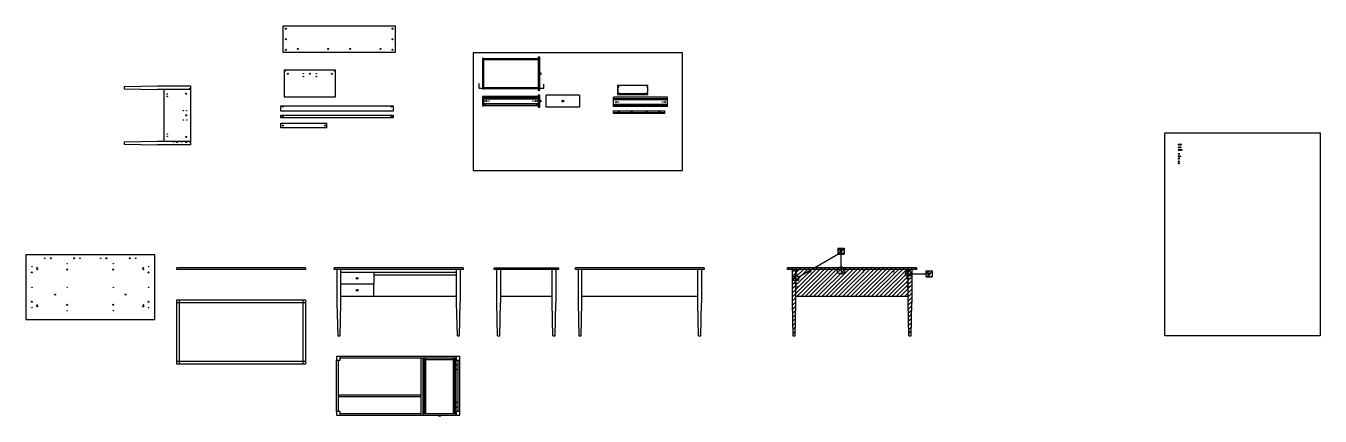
# Model space of a CAD drawing. Header units: millimetres. Extents: x 233 to 6102, y 2 to 2508.
# Drawn here: x 233 to 1639, y 2 to 426 of the extents above; entities that cross this region are included whole.
import ezdxf

# ---------------------------------------------------------------- set-up
doc = ezdxf.new("R2010")
doc.units = ezdxf.units.MM
doc.layers.add('lc', color=1, linetype='Continuous')
doc.layers.add('Viti', color=3, linetype='Continuous')

# ---------------------------------------------------------------- blocks, each defined once
blk = doc.blocks.new('*U4')
blk.add_lwpolyline([(0, 0), (0, 0.1), (0.1, 0), (0.1, -0.4), (0.1, -0.5), (0.1, -0.4), (0, 0)])
blk = doc.blocks.new('*U5')
at = {"color": 0, "linetype": 'ByBlock', "lineweight": -2, "transparency": 16777216}
for p in [(42.4, 270.7), (42.6, 270.7), (42.8, 270.7), (43, 270.7), (43.2, 270.7)]:
    blk.add_blockref('*U4', p, dxfattribs=at)
blk = doc.blocks.new('118331')
for p, q in [((40.1, 264.9), (40.1, 264.3)), ((40.1, 264.9), (40.3, 264.9)), ((40.1, 264.3), (40.3, 264.3)), ((40.3, 264.9), (40.3, 264.3)), ((40.7, 264.8), (40.3, 264.8)), ((40.7, 264.4), (40.3, 264.4)), ((40.7, 265), (40.7, 264.3)), ((40.7, 265), (43, 265)), ((40.7, 264.8), (40.7, 264.5)), ((43, 264.3), (40.7, 264.3)), ((40.8, 265), (40.8, 264.7)), ((40.8, 264.9), (42.9, 264.9)), ((40.8, 264.7), (42.9, 264.7)), ((40.8, 264.6), (40.8, 264.3)), ((40.8, 264.6), (42.9, 264.6)), ((40.8, 264.3), (42.9, 264.3)), ((42.9, 265), (42.9, 264.7)), ((42.9, 264.6), (42.9, 264.3)), ((43, 265), (43, 264.3)), ((43, 264.8), (43.1, 264.8)), ((43.1, 264.4), (43, 264.4)), ((43.1, 264.8), (43.3, 264.8)), ((43.4, 264.4), (43.2, 264.4)), ((43.3, 264.8), (43.5, 264.8)), ((43.6, 264.4), (43.4, 264.4)), ((43.5, 264.8), (43.7, 264.8)), ((43.8, 264.4), (43.6, 264.4)), ((43.8, 264.8), (43.9, 264.8)), ((44, 264.4), (43.8, 264.4)), ((44, 264.8), (44.1, 264.8)), ((44.1, 264.8), (44.1, 264.5)), ((44.1, 264.4), (44.1, 264.4))]:
    blk.add_line(p, q)
for centre, start, end in [((44.1, 264.8), 360, 90), ((44.1, 264.5), 270, 0)]:
    blk.add_arc(centre, 0.05, start, end)
blk.add_blockref('*U5', (0.7, -5.8))
blk = doc.blocks.new('101350')
for p, q in [((40.1, 267.9), (40.1, 267.3)), ((40.2, 267.9), (40.3, 268)), ((40.2, 267.3), (40.3, 267.2)), ((40.3, 268), (43, 268)), ((40.3, 267.2), (40.3, 268)), ((40.4, 267.9), (42.9, 267.9)), ((40.4, 267.7), (42.9, 267.7)), ((40.4, 267.6), (42.9, 267.6)), ((40.4, 267.4), (42.9, 267.4)), ((40.4, 267.3), (42.9, 267.3)), ((43, 268), (43, 267.2)), ((43.1, 267.9), (43, 268)), ((43.1, 267.3), (43, 267.2)), ((43.1, 267.9), (43.1, 267.3)), ((40.3, 267.2), (43, 267.2))]:
    blk.add_line(p, q)
for centre, start, end in [((40.2, 267.9), 123.6901, 180), ((40.2, 267.3), 180, 236.3099), ((40.3, 267.9), 90, 123.6901), ((40.3, 267.2), 236.3099, 270), ((43, 267.9), 56.3099, 90), ((43, 267.2), 270, 303.6901), ((43.1, 267.9), 0, 56.3099), ((43.1, 267.3), 303.6901, 0)]:
    blk.add_arc(centre, 0.05, start, end)
blk = doc.blocks.new('*U6')
blk.add_lwpolyline([(0, 0), (0, 0.1), (0.1, 0), (0.1, -0.4), (0.1, -0.5), (0.1, -0.4), (0, 0)])
blk = doc.blocks.new('*U7')
at = {"color": 0, "linetype": 'ByBlock', "lineweight": -2, "transparency": 16777216}
for p in [(42.4, 270.7), (42.6, 270.7), (42.8, 270.7), (43.1, 270.7)]:
    blk.add_blockref('*U6', p, dxfattribs=at)
blk = doc.blocks.new('110853')
for p, q in [((40.1, 252), (40.1, 251.3)), ((40.1, 252), (40.3, 251.9)), ((40.3, 251.4), (40.1, 251.3)), ((40.6, 251.9), (40.4, 251.9)), ((40.4, 251.5), (40.4, 251.5)), ((40.6, 251.5), (40.5, 251.5)), ((40.8, 251.9), (40.6, 251.9)), ((40.9, 251.5), (40.7, 251.5)), ((41, 251.9), (40.8, 251.9)), ((41.1, 251.5), (40.9, 251.5)), ((41.2, 251.9), (41.1, 251.9)), ((41.2, 251.5), (41.1, 251.5)), ((41.2, 251.8), (41.2, 251.5))]:
    blk.add_line(p, q)
for centre, radius, start, end in [((40.4, 252.1), 0.2, 230.2432, 257.6604), ((40.4, 251.3), 0.2, 90, 129.7568), ((41.2, 251.8), 0.05, 360, 90), ((41.2, 251.5), 0.05, 270, 0)]:
    blk.add_arc(centre, radius, start, end)
blk.add_blockref('*U7', (-2, -18.8))
blk = doc.blocks.new('100412')
for p, q in [((40.5, 243.5), (40.4, 243.5)), ((40.4, 243.2), (40.5, 243.1)), ((40.5, 243.2), (40.5, 243.5)), ((40.6, 243.2), (40.5, 243.5)), ((40.5, 243.5), (40.5, 243.5)), ((40.5, 243.5), (40.5, 243.5)), ((40.6, 243.5), (40.5, 243.5)), ((40.5, 243.1), (40.5, 243.2)), ((40.5, 243.2), (40.5, 243.1)), ((40.5, 243.1), (40.6, 243.2)), ((40.6, 243.2), (40.6, 243.5)), ((40.6, 243.5), (40.6, 243.5)), ((40.7, 243.5), (40.6, 243.5)), ((40.6, 243.5), (40.6, 243.5)), ((40.6, 243.2), (40.6, 243.1)), ((40.6, 243.1), (40.6, 243.2)), ((40.6, 243.2), (40.7, 243.1)), ((40.7, 243.2), (40.7, 243.5)), ((40.8, 243.2), (40.7, 243.5)), ((40.7, 243.5), (40.7, 243.5)), ((40.7, 243.5), (40.7, 243.5)), ((40.8, 243.5), (40.7, 243.5)), ((40.7, 243.1), (40.7, 243.2)), ((40.7, 243.2), (40.7, 243.1)), ((40.7, 243.1), (40.8, 243.2)), ((40.8, 243.2), (40.8, 243.5)), ((40.8, 243.5), (40.8, 243.5)), ((40.9, 243.5), (40.8, 243.5)), ((40.8, 243.5), (40.8, 243.5)), ((40.8, 243.2), (40.8, 243.1)), ((40.8, 243.1), (40.8, 243.2)), ((40.8, 243.2), (40.9, 243.1)), ((40.9, 243.2), (40.9, 243.5)), ((41, 243.5), (40.9, 243.5)), ((40.9, 243.5), (40.9, 243.5)), ((40.9, 243.1), (40.9, 243.2)), ((40.9, 243.2), (41, 243.1)), ((41, 243.2), (41, 243.5)), ((41, 243.2), (41, 243.5)), ((41, 243.5), (41, 243.5)), ((41, 243.5), (41, 243.5)), ((41.1, 243.5), (41, 243.5)), ((41, 243.5), (41, 243.5)), ((41, 243.1), (41, 243.2)), ((41, 243.2), (41, 243.1)), ((41, 243.1), (41, 243.2)), ((41, 243.2), (41.1, 243.1)), ((41.1, 243.2), (41.1, 243.5)), ((41.2, 243.5), (41.1, 243.5)), ((41.1, 243.5), (41.1, 243.5)), ((41.1, 243.1), (41.1, 243.2)), ((41.1, 243.2), (41.2, 243.1)), ((41.2, 243.2), (41.2, 243.5)), ((41.3, 243.2), (41.2, 243.5)), ((41.2, 243.5), (41.2, 243.5)), ((41.2, 243.5), (41.2, 243.5)), ((41.3, 243.5), (41.2, 243.5)), ((41.2, 243.1), (41.2, 243.2)), ((41.2, 243.2), (41.2, 243.1)), ((41.2, 243.1), (41.3, 243.2)), ((41.3, 243.2), (41.3, 243.5)), ((41.3, 243.5), (41.3, 243.5)), ((41.4, 243.5), (41.3, 243.5)), ((41.3, 243.5), (41.3, 243.5)), ((41.3, 243.2), (41.3, 243.1)), ((41.3, 243.1), (41.3, 243.2)), ((41.3, 243.2), (41.4, 243.1)), ((41.4, 243.2), (41.4, 243.5)), ((41.5, 243.2), (41.4, 243.5)), ((41.4, 243.5), (41.4, 243.5)), ((41.4, 243.5), (41.4, 243.5)), ((41.5, 243.5), (41.4, 243.5)), ((41.4, 243.1), (41.4, 243.2)), ((41.4, 243.2), (41.4, 243.1)), ((41.4, 243.1), (41.5, 243.2)), ((41.5, 243.2), (41.5, 243.5)), ((41.5, 243.5), (41.5, 243.5)), ((41.6, 243.5), (41.5, 243.5)), ((41.5, 243.5), (41.5, 243.5)), ((41.5, 243.2), (41.5, 243.1)), ((41.5, 243.1), (41.5, 243.2)), ((41.5, 243.2), (41.6, 243.1)), ((41.6, 243.2), (41.6, 243.5)), ((41.7, 243.5), (41.6, 243.5)), ((41.6, 243.5), (41.6, 243.5)), ((41.6, 243.1), (41.6, 243.2)), ((41.6, 243.2), (41.7, 243.1)), ((41.7, 243.2), (41.7, 243.5)), ((41.7, 243.2), (41.7, 243.5)), ((41.7, 243.5), (41.7, 243.5)), ((41.7, 243.5), (41.7, 243.5)), ((41.8, 243.5), (41.7, 243.5)), ((41.7, 243.5), (41.7, 243.5)), ((41.7, 243.1), (41.7, 243.2)), ((41.7, 243.2), (41.7, 243.1)), ((41.7, 243.1), (41.7, 243.2)), ((41.7, 243.2), (41.8, 243.1)), ((41.8, 243.2), (41.8, 243.5)), ((41.9, 243.5), (41.8, 243.5)), ((41.8, 243.5), (41.8, 243.5)), ((41.8, 243.1), (41.8, 243.2)), ((41.8, 243.2), (41.9, 243.1)), ((41.9, 243.2), (41.9, 243.5)), ((42, 243.2), (41.9, 243.5)), ((41.9, 243.5), (41.9, 243.5)), ((41.9, 243.5), (41.9, 243.5)), ((42, 243.5), (41.9, 243.5)), ((41.9, 243.1), (41.9, 243.2)), ((41.9, 243.2), (41.9, 243.1)), ((41.9, 243.1), (42, 243.2)), ((42, 243.2), (42, 243.5)), ((42, 243.5), (42, 243.5)), ((42.1, 243.5), (42, 243.5)), ((42, 243.5), (42, 243.5)), ((42, 243.2), (42, 243.1)), ((42, 243.1), (42, 243.2)), ((42, 243.2), (42.1, 243.1)), ((42.1, 243.2), (42.1, 243.5)), ((42.2, 243.2), (42.1, 243.5)), ((42.1, 243.5), (42.1, 243.5)), ((42.1, 243.5), (42.1, 243.5)), ((42.2, 243.5), (42.1, 243.5)), ((42.1, 243.1), (42.1, 243.2)), ((42.1, 243.2), (42.1, 243.1)), ((42.1, 243.1), (42.2, 243.2)), ((42.2, 243.2), (42.2, 243.5)), ((42.2, 243.5), (42.2, 243.5)), ((42.3, 243.5), (42.2, 243.5)), ((42.2, 243.5), (42.2, 243.5)), ((42.2, 243.2), (42.2, 243.1)), ((42.2, 243.1), (42.2, 243.2)), ((42.2, 243.2), (42.3, 243.1)), ((42.3, 243.2), (42.3, 243.5)), ((42.4, 243.5), (42.3, 243.5)), ((42.3, 243.5), (42.3, 243.5)), ((42.3, 243.1), (42.3, 243.2)), ((42.3, 243.2), (42.4, 243.1)), ((42.5, 243.5), (42.4, 243.5)), ((42.4, 243.5), (42.4, 243.5)), ((42.4, 243.2), (42.4, 243.5)), ((42.4, 243.2), (42.4, 243.5)), ((42.4, 243.5), (42.4, 243.5)), ((42.4, 243.5), (42.4, 243.5)), ((42.4, 243.2), (42.5, 243.1)), ((42.4, 243.1), (42.4, 243.2)), ((42.4, 243.2), (42.4, 243.1)), ((42.4, 243.1), (42.4, 243.2)), ((42.5, 243.2), (42.5, 243.5)), ((42.6, 243.5), (42.5, 243.5)), ((42.5, 243.5), (42.5, 243.5)), ((42.5, 243.1), (42.5, 243.2)), ((42.5, 243.2), (42.6, 243.1)), ((42.6, 243.2), (42.6, 243.5)), ((42.6, 243.5), (42.6, 243.5)), ((42.6, 243.4), (42.6, 243.2)), ((42.6, 243.1), (42.6, 243.2)), ((42.6, 243.2), (42.6, 243.2))]:
    blk.add_line(p, q)
blk.add_lwpolyline([(40.3, 242.9), (40.3, 243.7, -0.414214), (40.3, 243.8), (40.4, 243.8, -0.414214), (40.4, 243.7), (40.4, 242.9, -0.414214), (40.4, 242.9), (40.3, 242.9, -0.414214)], format="xyb", close=True)
for centre, radius, start, end in [((40.5, 243.3), 0.406, 120.5102, 239.4898), ((42.6, 243.4), 0.025, 0, 90), ((42.6, 243.2), 0.025, 270, 0)]:
    blk.add_arc(centre, radius, start, end)
blk = doc.blocks.new('105021')
for p, q in [((40.5, 249.3), (40.4, 249.4)), ((40.4, 249), (40.5, 249)), ((40.5, 249.3), (40.5, 249.4)), ((40.5, 249.4), (40.5, 249.3)), ((40.6, 249.4), (40.5, 249.3)), ((40.5, 249), (40.5, 249.3)), ((40.6, 249), (40.5, 249.3)), ((40.5, 249), (40.5, 249)), ((40.5, 249), (40.5, 249)), ((40.5, 249), (40.6, 249)), ((40.6, 249.3), (40.6, 249.4)), ((40.7, 249.3), (40.6, 249.4)), ((40.6, 249.4), (40.6, 249.3)), ((40.6, 249), (40.6, 249.3)), ((40.6, 249), (40.6, 249)), ((40.6, 249), (40.6, 249)), ((40.6, 249), (40.7, 249)), ((40.7, 249.3), (40.7, 249.4)), ((40.7, 249.4), (40.7, 249.3)), ((40.8, 249.4), (40.7, 249.3)), ((40.7, 249), (40.7, 249.3)), ((40.8, 249), (40.7, 249.3)), ((40.7, 249), (40.7, 249)), ((40.7, 249), (40.7, 249)), ((40.7, 249), (40.8, 249)), ((40.8, 249.3), (40.8, 249.4)), ((40.9, 249.3), (40.8, 249.4)), ((40.8, 249.4), (40.8, 249.3)), ((40.8, 249), (40.8, 249.3)), ((40.8, 249), (40.8, 249)), ((40.8, 249), (40.8, 249)), ((40.8, 249), (40.9, 249)), ((41, 249.3), (40.9, 249.4)), ((40.9, 249.4), (40.9, 249.3)), ((40.9, 249), (40.9, 249.3)), ((40.9, 249), (40.9, 249)), ((40.9, 249), (41, 249)), ((41, 249.3), (41, 249.4)), ((41, 249.4), (41, 249.3)), ((41.1, 249.3), (41, 249.4)), ((41, 249.4), (41, 249.3)), ((41, 249), (41, 249.3)), ((41, 249), (41, 249.3)), ((41, 249), (41, 249)), ((41, 249), (41, 249)), ((41, 249), (41, 249)), ((41, 249), (41.1, 249)), ((41.2, 249.3), (41.1, 249.4)), ((41.1, 249.4), (41.1, 249.3)), ((41.1, 249), (41.1, 249.3)), ((41.1, 249), (41.1, 249)), ((41.1, 249), (41.2, 249)), ((41.2, 249.3), (41.2, 249.4)), ((41.2, 249.4), (41.2, 249.3)), ((41.3, 249.4), (41.2, 249.3)), ((41.2, 249), (41.2, 249.3)), ((41.3, 249), (41.2, 249.3)), ((41.2, 249), (41.2, 249)), ((41.2, 249), (41.2, 249)), ((41.2, 249), (41.3, 249)), ((41.3, 249.3), (41.3, 249.4)), ((41.4, 249.3), (41.3, 249.4)), ((41.3, 249.4), (41.3, 249.3)), ((41.3, 249), (41.3, 249.3)), ((41.3, 249), (41.3, 249)), ((41.3, 249), (41.3, 249)), ((41.3, 249), (41.4, 249)), ((41.4, 249), (41.4, 249.3)), ((41.4, 249.3), (41.4, 249.1)), ((41.4, 249.3), (41.4, 249.3)), ((41.4, 249), (41.4, 249)), ((41.4, 249), (41.4, 249))]:
    blk.add_line(p, q)
blk.add_lwpolyline([(40.3, 248.7), (40.3, 249.6, -0.414214), (40.3, 249.6), (40.4, 249.6, -0.414214), (40.4, 249.6), (40.4, 248.7, -0.414214), (40.4, 248.7), (40.3, 248.7, -0.414214)], format="xyb", close=True)
for centre, radius, start, end in [((40.5, 249.2), 0.406, 120.5102, 239.4898), ((41.4, 249.3), 0.025, 0, 90), ((41.4, 249.1), 0.025, 270, 0)]:
    blk.add_arc(centre, radius, start, end)
blk = doc.blocks.new('*U11')
blk.add_lwpolyline([(0.2, -0.3), (0.2, -0.3), (0.2, -0.3), (0.3, -0.5), (0.3, -0.6), (0.2, -0.5), (0.2, -0.3)])
blk = doc.blocks.new('*U12')
at = {"color": 0, "linetype": 'ByBlock', "lineweight": -2, "transparency": 16777216}
for p in [(40.1, 265), (40.3, 265), (40.4, 265), (40.5, 265), (40.7, 265), (40.8, 265), (41, 265), (41.1, 265), (41.2, 265), (41.4, 265), (41.5, 265), (41.6, 265), (41.8, 265), (41.9, 265), (42.1, 265), (42.2, 265), (42.3, 265), (42.5, 265)]:
    blk.add_blockref('*U11', p, dxfattribs=at)
blk = doc.blocks.new('108442')
for p, q in [((40.1, 265), (40.2, 264.8)), ((40.1, 265), (40.1, 264.2)), ((40.2, 264.5), (40.1, 264.2)), ((40.3, 264.7), (40.3, 264.7)), ((40.3, 264.5), (40.4, 264.5)), ((40.4, 264.7), (40.5, 264.7)), ((40.4, 264.5), (40.5, 264.5)), ((40.5, 264.7), (40.6, 264.7)), ((40.5, 264.5), (40.6, 264.5)), ((40.6, 264.7), (40.7, 264.7)), ((40.7, 264.5), (40.8, 264.5)), ((40.8, 264.7), (40.9, 264.7)), ((40.8, 264.5), (40.9, 264.5)), ((40.9, 264.7), (41, 264.7)), ((40.9, 264.5), (41.1, 264.5)), ((41.1, 264.7), (41.2, 264.7)), ((41.1, 264.5), (41.2, 264.5)), ((41.2, 264.7), (41.3, 264.7)), ((41.2, 264.5), (41.3, 264.5)), ((41.3, 264.7), (41.4, 264.7)), ((41.4, 264.5), (41.5, 264.5)), ((41.5, 264.7), (41.6, 264.7)), ((41.5, 264.5), (41.6, 264.5)), ((41.6, 264.7), (41.7, 264.7)), ((41.6, 264.5), (41.7, 264.5)), ((41.7, 264.7), (41.8, 264.7)), ((41.8, 264.5), (41.9, 264.5)), ((41.9, 264.7), (42, 264.7)), ((41.9, 264.5), (42, 264.5)), ((42, 264.7), (42.1, 264.7)), ((42.1, 264.5), (42.2, 264.5)), ((42.2, 264.7), (42.3, 264.7)), ((42.2, 264.5), (42.3, 264.5)), ((42.3, 264.7), (42.4, 264.7)), ((42.3, 264.5), (42.4, 264.5)), ((42.4, 264.7), (42.5, 264.7)), ((42.5, 264.5), (42.6, 264.5)), ((42.6, 264.7), (42.6, 264.7)), ((42.6, 264.7), (42.7, 264.7)), ((42.6, 264.5), (42.7, 264.5)), ((42.7, 264.5), (42.7, 264.5)), ((43.1, 264.6), (42.8, 264.7)), ((42.8, 264.7), (42.8, 264.7)), ((42.9, 264.6), (42.8, 264.7)), ((42.8, 264.7), (42.8, 264.7)), ((42.8, 264.7), (42.8, 264.7)), ((42.8, 264.7), (42.8, 264.6)), ((42.8, 264.6), (42.9, 264.5)), ((42.8, 264.6), (42.8, 264.5)), ((42.9, 264.5), (42.9, 264.6)), ((43.1, 264.6), (42.9, 264.6))]:
    blk.add_line(p, q)
for centre, radius, start, end in [((40.3, 264.8), 0.1, 203.012, 270), ((40.3, 264.4), 0.1, 90, 156.988), ((42.7, 264.4), 0.348, 75.2281, 85.5061), ((42.7, 264.8), 0.3, 270, 273.397), ((42.7, 264.9), 0.348, 274.4939, 284.7719)]:
    blk.add_arc(centre, radius, start, end)
blk.add_blockref('*U12', (0, 0))
blk = doc.blocks.new('*U13')
blk.add_lwpolyline([(0, 0), (0, 0.1), (0.1, 0), (0.1, -0.4), (0.1, -0.5), (0.1, -0.4), (0, 0)])
blk = doc.blocks.new('*U14')
at = {"layer": 'Viti', "color": 0, "linetype": 'ByBlock', "lineweight": -2, "transparency": 16777216}
for p in [(42.4, 270.7), (42.6, 270.7), (42.8, 270.7), (43, 270.7), (43.2, 270.7)]:
    blk.add_blockref('*U13', p, dxfattribs=at)

msp = doc.modelspace()

# ---------------------------------------------------------------- hatches: boundary and pattern name
h = msp.add_hatch()
h.set_pattern_fill('ANSI31', color=256)
h.set_pattern_definition([(45, (-2.9586, -1.4045), (-2.245064, 2.245064), [])])
h.paths.add_polyline_path([(1121.9, 184.8), (1114.9, 184.8), (1114.9, 182.8), (1118.2, 182.8), (1118.2, 183), (1118.1, 183), (1118.2, 183), (1118.2, 183.2), (1118.1, 183.2), (1118.2, 183.2), (1118.2, 183.4), (1118.1, 183.4), (1118.2, 183.5), (1118.2, 183.6), (1118.1, 183.6), (1118.2, 183.7), (1118.2, 183.8, -0.414214), (1118.3, 183.8), (1118.6, 183.8, -0.414214), (1118.6, 183.8), (1118.6, 183.8), (1118.7, 183.8), (1118.6, 183.7), (1118.6, 183.5), (1118.7, 183.5), (1118.6, 183.5), (1118.6, 183.3), (1118.7, 183.3), (1118.6, 183.3), (1118.6, 183.1), (1118.7, 183.1), (1118.6, 183.1), (1118.6, 182.9), (1118.7, 182.9), (1118.6, 182.8), (1118.6, 182.8), (1121.9, 182.8)])
h.paths.add_polyline_path([(1121.9, 182.8), (1118.6, 182.8), (1118.6, 182.7), (1118.8, 182.7), (1118.8, 180.4), (1118.6, 180.4), (1118.6, 180.1), (1118.9, 180.1), (1118.9, 179.3), (1117.9, 179.3), (1117.9, 180.1), (1118.2, 180.1), (1118.2, 180.4), (1118, 180.4), (1118, 182.7), (1118.2, 182.7), (1118.2, 182.8), (1118.1, 182.8), (1118.2, 182.8), (1118.2, 182.8), (1114.9, 182.8), (1114.9, 178.3), (1121.9, 178.3)])
h = msp.add_hatch()
h.set_pattern_fill('ANSI31', color=256)
h.paths.add_polyline_path([(1191.4, 161.4), (1069.4, 161.4), (1069.4, 132.4), (1191.4, 132.4)])
h.paths.add_polyline_path([(1200.4, 163.4), (1060.4, 163.4), (1060.4, 161.4), (1200.4, 161.4)])
h.paths.add_polyline_path([(1069.4, 161.4), (1065.4, 161.4), (1065.4, 125.4), (1066.2, 89.4), (1068.7, 89.4), (1069.4, 125.4)])
h.paths.add_polyline_path([(1195.4, 161.4), (1191.4, 161.4), (1191.4, 132.4), (1191.4, 125.4), (1192.2, 89.4), (1194.7, 89.4), (1195.4, 125.4)])
h = msp.add_hatch()
h.set_pattern_fill('ANSI31', color=256)
h.set_pattern_definition([(45, (-0.5255, 0.9894), (-2.245064, 2.245064), [])])
h.paths.add_polyline_path([(1217.4, 160), (1213.9, 160), (1213.9, 157.2), (1215.3, 157.2), (1215.3, 156.4, -0.077053), (1215.3, 156.4), (1213.9, 156.4), (1213.9, 153.5), (1217.4, 153.5)])
h.paths.add_polyline_path([(1212.6, 157.2), (1212.5, 157.1, 0.250765), (1212.4, 157), (1212.4, 156.5, 0.250765), (1212.5, 156.4), (1212.6, 156.4, 0.148069), (1212.6, 156.4), (1213.9, 156.4), (1213.9, 153.5), (1210.4, 153.5), (1210.4, 160), (1213.9, 160), (1213.9, 157.2), (1212.6, 157.2, 0.148069)])

# ---------------------------------------------------------------- linework, layer by layer
for p, q in [((339.5, 360.4), (375.5, 361.1)), ((339.5, 360.4), (339.5, 357.9)), ((339.5, 357.9), (375.5, 357.1)), ((375.5, 361.1), (411.5, 361.1)), ((411.5, 357.1), (375.5, 357.1)), ((382.5, 357.1), (382.5, 301.1)), ((411.5, 361.1), (411.5, 297.1)), ((875.6, 361.8), (875.6, 360.3)), ((875.6, 361.8), (908.6, 361.8)), ((876.6, 360.3), (875.6, 360.3)), ((876.6, 359.3), (875.6, 359.3)), ((875.6, 359.3), (875.6, 354.3)), ((876.6, 354.3), (875.6, 354.3)), ((876.6, 353.3), (875.6, 353.3)), ((875.6, 353.3), (875.6, 351.8)), ((908.6, 352.6), (875.6, 352.6)), ((875.6, 352.2), (908.6, 352.2)), ((875.6, 351.8), (908.6, 351.8)), ((876.6, 360.3), (876.6, 359.3)), ((876.6, 354.3), (876.6, 353.3)), ((907.6, 359.3), (907.6, 360.3)), ((908.6, 360.3), (907.6, 360.3)), ((908.6, 359.3), (907.6, 359.3)), ((907.6, 353.3), (907.6, 354.3)), ((908.6, 354.3), (907.6, 354.3)), ((908.6, 353.3), (907.6, 353.3)), ((908.6, 360.3), (908.6, 361.8)), ((908.6, 354.3), (908.6, 359.3)), ((908.6, 351.8), (908.6, 353.3)), ((789.3, 348.1), (728.8, 348.1)), ((728.8, 347.1), (789.3, 347.1)), ((728.8, 342.1), (789.3, 342.1)), ((789.3, 341.1), (728.8, 341.1)), ((730.3, 339.6), (730.3, 349.6)), ((789.3, 349.6), (730.3, 349.6)), ((789.3, 339.6), (730.3, 339.6)), ((798.1, 338.1), (798.1, 351.1)), ((834.1, 351.1), (798.1, 351.1)), ((834.1, 338.1), (798.1, 338.1)), ((834.1, 351.1), (834.1, 338.1)), ((930, 348.7), (871, 348.7)), ((871, 338.7), (871, 348.7)), ((930, 347.2), (871, 347.2)), ((871, 346.2), (930, 346.2)), ((871, 341.2), (930, 341.2)), ((930, 340.2), (871, 340.2)), ((930, 338.7), (871, 338.7)), ((930, 338.7), (930, 348.7)), ((871, 331.1), (871, 334.1)), ((871, 334.1), (927, 334.1)), ((927, 331.8), (871, 331.8)), ((927, 331.1), (871, 331.1)), ((927, 331.1), (927, 334.1)), ((509.8, 315.5), (509.8, 320.5)), ((509.8, 320.5), (559.8, 320.5)), ((559.8, 315.5), (509.8, 315.5)), ((559.8, 315.5), (559.8, 320.5)), ((339.5, 300.4), (375.5, 301.1)), ((339.5, 300.4), (339.5, 297.9)), ((339.5, 297.9), (375.5, 297.1)), ((375.5, 301.1), (411.5, 301.1)), ((411.5, 297.1), (375.5, 297.1)), ((1114.9, 182.8), (1118.2, 182.8)), ((1118.6, 182.8), (1121.9, 182.8)), ((372.6, 177.5), (232.6, 177.5)), ((232.6, 177.5), (232.6, 107.2)), ((372.6, 107.2), (372.6, 177.5)), ((1118.1, 180), (1118.7, 180)), ((536.5, 163.4), (396.5, 163.4)), ((396.5, 161.4), (396.5, 163.4)), ((536.5, 161.4), (396.5, 161.4)), ((536.5, 163.4), (536.5, 161.4)), ((707.7, 163.4), (567.7, 163.4)), ((567.7, 161.4), (567.7, 163.4)), ((707.7, 161.4), (567.7, 161.4)), ((570.7, 161.4), (570.7, 125.4)), ((574.7, 125.4), (574.7, 161.4)), ((700.7, 158.4), (574.7, 158.4)), ((610.7, 158.4), (610.7, 145.4)), ((700.7, 155.4), (610.7, 155.4)), ((700.7, 125.4), (700.7, 161.4)), ((704.7, 161.4), (704.7, 125.4)), ((707.7, 163.4), (707.7, 161.4)), ((741.4, 163.4), (811.4, 163.4)), ((741.4, 161.4), (741.4, 163.4)), ((811.4, 161.4), (741.4, 161.4)), ((744.4, 125.4), (744.4, 161.4)), ((748.4, 161.4), (748.4, 125.4)), ((804.4, 125.4), (804.4, 161.4)), ((808.4, 161.4), (808.4, 125.4)), ((811.4, 163.4), (811.4, 161.4)), ((969.8, 163.4), (829.8, 163.4)), ((829.8, 161.4), (829.8, 163.4)), ((969.8, 161.4), (829.8, 161.4)), ((832.8, 161.4), (832.8, 125.4)), ((836.8, 125.4), (836.8, 161.4)), ((962.8, 125.4), (962.8, 161.4)), ((966.8, 161.4), (966.8, 125.4)), ((969.8, 163.4), (969.8, 161.4)), ((1200.4, 163.4), (1060.4, 163.4)), ((1060.4, 161.4), (1060.4, 163.4)), ((1200.4, 161.4), (1060.4, 161.4)), ((1065.4, 161.4), (1065.4, 125.4)), ((1069.4, 125.4), (1069.4, 161.4)), ((1191.4, 125.4), (1191.4, 161.4)), ((1195.4, 161.4), (1195.4, 125.4)), ((1200.4, 163.4), (1200.4, 161.4)), ((1213.9, 160), (1213.9, 157.2)), ((1213.9, 156.4), (1213.9, 153.5)), ((610.7, 145.4), (574.7, 145.4)), ((610.7, 132.4), (610.7, 145.4)), ((396.5, 128.6), (536.5, 128.6)), ((396.5, 58.6), (396.5, 128.6)), ((399.5, 58.6), (399.5, 128.6)), ((533.5, 128.6), (533.5, 58.6)), ((536.5, 128.6), (536.5, 58.6)), ((574.7, 132.4), (700.7, 132.4)), ((748.4, 132.4), (804.4, 132.4)), ((836.8, 132.4), (962.8, 132.4)), ((1069.4, 132.4), (1191.4, 132.4)), ((396.5, 125.6), (536.5, 125.6)), ((570.7, 125.4), (571.5, 89.4)), ((574, 89.4), (574.7, 125.4)), ((701.5, 89.4), (700.7, 125.4)), ((704, 89.4), (704.7, 125.4)), ((745.2, 89.4), (744.4, 125.4)), ((747.7, 89.4), (748.4, 125.4)), ((805.2, 89.4), (804.4, 125.4)), ((807.7, 89.4), (808.4, 125.4)), ((832.8, 125.4), (833.5, 89.4)), ((836, 89.4), (836.8, 125.4)), ((963.5, 89.4), (962.8, 125.4)), ((966, 89.4), (966.8, 125.4)), ((1065.4, 125.4), (1066.2, 89.4)), ((1068.7, 89.4), (1069.4, 125.4)), ((1192.2, 89.4), (1191.4, 125.4)), ((1194.7, 89.4), (1195.4, 125.4)), ((232.6, 107.2), (232.7, 107.2)), ((232.7, 107.2), (372.6, 107.2)), ((571.5, 89.4), (574, 89.4)), ((701.5, 89.4), (704, 89.4)), ((745.2, 89.4), (747.7, 89.4)), ((805.2, 89.4), (807.7, 89.4)), ((833.5, 89.4), (836, 89.4)), ((963.5, 89.4), (966, 89.4)), ((1066.2, 89.4), (1068.7, 89.4)), ((1192.2, 89.4), (1194.7, 89.4)), ((536.5, 61.6), (396.5, 61.6)), ((536.5, 58.6), (396.5, 58.6))]:
    msp.add_line(p, q)
for points in [[(512.1, 397.3), (512.1, 426.3), (634.1, 426.3), (634.1, 397.3), (512.1, 397.3)], [(728.8, 357.9), (730.3, 357.9), (730.3, 390.9), (728.8, 390.9), (728.8, 357.9)], [(730.3, 390.9), (789.3, 390.9), (789.3, 389.4), (730.3, 389.4), (730.3, 390.9)], [(791.3, 356.4), (791.3, 392.4), (789.3, 392.4), (789.3, 356.4), (791.3, 356.4)], [(513.2, 349.3), (569.2, 349.3), (569.2, 378.3), (513.2, 378.3), (513.2, 349.3)], [(730.3, 359.4), (789.3, 359.4), (789.3, 357.9), (730.3, 357.9), (730.3, 359.4)], [(631.8, 339.6), (631.8, 333.6), (509.8, 333.6), (509.8, 339.6), (631.8, 339.6)], [(730.3, 349.6), (728.8, 349.6), (728.8, 339.6), (730.3, 339.6)], [(791.3, 338.1), (791.3, 351.1), (789.3, 351.1), (789.3, 338.1), (791.3, 338.1)], [(631.8, 329.3), (631.8, 326.3), (509.8, 326.3), (509.8, 329.3), (631.8, 329.3)]]:
    msp.add_lwpolyline(points)
for points in [[(791.3, 373.7), (791.3, 375, -0.414214), (791.6, 375.3), (791.8, 375.3, -0.414214), (792.1, 375), (792.1, 373.7, -0.414214), (791.8, 373.4), (791.6, 373.4, -0.414214)], [(791.3, 343.9), (791.3, 345.2, -0.414214), (791.6, 345.5), (791.8, 345.5, -0.414214), (792.1, 345.2), (792.1, 343.9, -0.414214), (791.8, 343.6), (791.6, 343.6, -0.414214)]]:
    msp.add_lwpolyline(points, format="xyb", close=True)
for centre, radius in [((515.1, 423.3), 0.567), ((631.1, 423.3), 0.567), ((515.1, 411.8), 0.567), ((631.1, 411.8), 0.567), ((515.1, 400.3), 0.567), ((528.1, 401.3), 0.567), ((561.1, 401.3), 0.567), ((585.1, 401.3), 0.567), ((618.1, 401.3), 0.567), ((631.1, 400.4), 0.567), ((514.2, 377.3), 0.24), ((517.2, 374.3), 0.567), ((534.2, 374.3), 0.24), ((534.2, 371.3), 0.24), ((541.2, 374.3), 0.567), ((548.2, 374.3), 0.24), ((548.2, 371.3), 0.24), ((565.2, 374.3), 0.567), ((568.2, 377.3), 0.24), ((386.2, 352.1), 0.24), ((406.9, 352.6), 0.567), ((410.5, 358.1), 0.24), ((876.1, 356.8), 0.3), ((876.1, 361.1), 0.24), ((386.2, 349.6), 0.24), ((511.8, 338.6), 0.567), ((629.8, 338.6), 0.567), ((733.3, 344.6), 0.567), ((735.8, 344.6), 0.24), ((783.8, 344.6), 0.24), ((786.3, 344.6), 0.567), ((816.1, 344.6), 1), ((874, 343.7), 0.567), ((876.5, 343.7), 0.24), ((924.5, 343.7), 0.24), ((927, 343.7), 0.567), ((403.9, 334.1), 0.24), ((403.9, 324.1), 0.24), ((406.9, 329.1), 0.567), ((407.4, 334.1), 0.24), ((407.4, 324.1), 0.24), ((511.8, 327.8), 0.567), ((629.8, 327.8), 0.567), ((877, 332.6), 0.567), ((891, 332.6), 0.567), ((907, 332.6), 0.567), ((921, 332.6), 0.567), ((511.8, 318), 0.567), ((557.8, 318), 0.567), ((386.2, 308.7), 0.24), ((386.2, 306.2), 0.24), ((393.3, 300.1), 0.24), ((396.9, 300.1), 0.567), ((401.9, 300.1), 0.24), ((406.9, 305.7), 0.567), ((406.9, 300.1), 0.567), ((410.5, 300.1), 0.24), ((253.2, 173.8), 0.24), ((259.7, 173.8), 0.567), ((285.1, 173.8), 0.567), ((291.5, 173.8), 0.24), ((313.8, 173.8), 0.24), ((320.1, 173.8), 0.567), ((345.6, 173.8), 0.567), ((352, 173.8), 0.24), ((239.2, 158.3), 0.567), ((239.2, 164.6), 0.24), ((244.8, 163), 0.567), ((245, 161.5), 0.24), ((277.5, 161.4), 0.567), ((277.5, 167.9), 0.24), ((327.6, 161.4), 0.567), ((327.6, 167.9), 0.24), ((360.2, 163), 0.567), ((360.3, 161.5), 0.24), ((365.9, 158.3), 0.567), ((365.9, 164.6), 0.24), ((239.2, 142.1), 0.24), ((277.5, 142.1), 0.24), ((327.6, 142.1), 0.24), ((365.9, 142.1), 0.24), ((592.7, 151.9), 1), ((239.2, 126.4), 0.567), ((264.4, 134.3), 0.567), ((340.8, 134.3), 0.567), ((365.9, 126.4), 0.567), ((592.7, 138.9), 1), ((239.2, 120), 0.24), ((244.8, 121.5), 0.567), ((245, 123.1), 0.24), ((277.5, 123.2), 0.567), ((277.5, 116.8), 0.24), ((327.6, 123.2), 0.567), ((327.6, 116.8), 0.24), ((360.2, 121.5), 0.567), ((360.4, 123.1), 0.24), ((365.9, 120), 0.24)]:
    msp.add_circle(centre, radius)
at = {"layer": 'lc'}
for p, q in [((725.1, 358.7), (725.1, 363.8)), ((725.1, 358.7), (795.5, 358.7)), ((795.5, 358.7), (795.5, 363.1)), ((1114.9, 184.8), (1121.9, 184.8)), ((1114.9, 184.8), (1114.9, 178.3)), ((1121.9, 184.8), (1121.9, 178.3)), ((1071.9, 153.2), (1114.9, 178.3)), ((1114.9, 178.3), (1121.9, 178.3)), ((1118.4, 164.4), (1118.4, 178.3)), ((1194.3, 156.8), (1210.4, 156.8)), ((1210.4, 160), (1217.4, 160)), ((1210.4, 160), (1210.4, 153.5)), ((1217.4, 160), (1217.4, 153.5)), ((1210.4, 153.5), (1217.4, 153.5)), ((570.2, 7), (570.2, 63)), ((572.2, 7), (572.2, 63)), ((700.2, 67), (574.2, 67)), ((700.2, 65), (574.2, 65)), ((662.2, 3), (662.2, 65)), ((664.2, 5), (664.2, 65)), ((665.7, 5), (665.7, 65)), ((667.2, 5), (667.2, 65)), ((667.2, 63.5), (697.2, 63.5)), ((697.2, 5), (697.2, 65)), ((698.7, 5), (698.7, 65)), ((700.2, 3), (700.2, 65)), ((700.2, 58), (702.2, 58)), ((702.2, 7), (702.2, 63)), ((704.2, 7), (704.2, 63)), ((700.2, 53), (702.2, 53)), ((662.2, 25), (572.2, 25)), ((662.2, 23), (572.2, 23)), ((702.2, 17), (700.2, 17)), ((574.2, 5), (662.2, 5)), ((574.2, 3), (700.2, 3)), ((664.2, 3), (664.2, 5)), ((664.2, 5), (700.2, 5)), ((702.2, 12), (700.2, 12))]:
    msp.add_line(p, q, dxfattribs=at)
msp.add_lwpolyline([(718.7, 269.1), (946.2, 269.1), (946.2, 397.1), (718.7, 397.1)], close=True, dxfattribs=at)
for points in [[(1470.4, 310.2), (1639, 310.2), (1639, 89.4), (1470.4, 89.4), (1470.4, 310.2)], [(570.2, 63), (574.2, 63), (574.2, 67), (570.2, 67), (570.2, 63)], [(700.2, 63), (704.2, 63), (704.2, 67), (700.2, 67), (700.2, 63)], [(570.2, 3), (574.2, 3), (574.2, 7), (570.2, 7), (570.2, 3)], [(700.2, 3), (704.2, 3), (704.2, 7), (700.2, 7), (700.2, 3)]]:
    msp.add_lwpolyline(points, dxfattribs=at)
msp.add_lwpolyline([(681.6, 3), (682.9, 3, -0.414214), (683.2, 2.7), (683.2, 2.4, -0.414214), (682.9, 2.1), (681.6, 2.1, -0.414214), (681.3, 2.4), (681.3, 2.7, -0.414214)], format="xyb", close=True, dxfattribs=at)
for centre, radius in [((1069.4, 151.8), 2.94), ((1118.4, 160.4), 4), ((1191.4, 156.8), 2.94)]:
    msp.add_circle(centre, radius, dxfattribs=at)
at = {"layer": 'Viti'}
for p, q in [((728.9, 348.8), (731.9, 348.8)), ((728.9, 340.3), (731.9, 340.3)), ((733.3, 344.6), (729.3, 344.6)), ((730.3, 349.6), (730.3, 348.1)), ((730.3, 341.1), (730.3, 339.6)), ((790.3, 344.6), (786.3, 344.6)), ((790.6, 348.8), (787.6, 348.8)), ((790.6, 340.3), (787.6, 340.3)), ((789.3, 349.6), (789.3, 348.1)), ((789.3, 341.1), (789.3, 339.6)), ((1485, 279), (1485.4, 279)), ((1485, 278.9), (1485.4, 278.9)), ((1486, 276.9), (1485, 276.9)), ((1485, 276.6), (1485.8, 276.6)), ((1485.4, 279.5), (1485.4, 279)), ((1485.4, 278.9), (1485.4, 278.5)), ((1485.5, 277.2), (1485.5, 276.9)), ((1485.6, 279.5), (1485.6, 279)), ((1485.6, 279), (1486, 279)), ((1485.6, 278.9), (1486, 278.9)), ((1485.6, 278.9), (1485.6, 278.5)), ((1485.6, 276.9), (1485.6, 277.2)), ((1118.2, 183.7), (1118.2, 183.8)), ((1118.2, 183.5), (1118.2, 183.6)), ((1118.2, 183.2), (1118.2, 183.4)), ((1118.2, 183), (1118.2, 183.2)), ((1118.2, 182.8), (1118.2, 183)), ((1118.3, 183.8), (1118.6, 183.8)), ((1118.6, 183.8), (1118.6, 183.8)), ((1118.6, 183.7), (1118.6, 183.5)), ((1118.6, 183.5), (1118.6, 183.3)), ((1118.6, 183.3), (1118.6, 183.1)), ((1118.6, 183.1), (1118.6, 182.9)), ((1118.6, 182.8), (1118.6, 182.7)), ((1117.9, 179.7), (1118.9, 179.7)), ((1118, 180.4), (1118, 182.7)), ((1118, 182.7), (1118.8, 182.7)), ((1118, 182.6), (1118.4, 182.6)), ((1118.1, 180.5), (1118.1, 182.6)), ((1118, 180.5), (1118.4, 180.5)), ((1118, 180.4), (1118.8, 180.4)), ((1118.9, 180), (1118.1, 180)), ((1118.1, 179.8), (1118.1, 180)), ((1118.1, 179.8), (1118.7, 179.8)), ((1118.2, 182.7), (1118.2, 182.8)), ((1118.2, 180.4), (1118.2, 180.1)), ((1118.4, 180.5), (1118.4, 182.6)), ((1118.4, 179.4), (1118.4, 179.7)), ((1118.4, 179.7), (1118.4, 179.4)), ((1118.5, 182.6), (1118.8, 182.6)), ((1118.5, 180.5), (1118.5, 182.6)), ((1118.5, 180.5), (1118.8, 180.5)), ((1118.6, 180.4), (1118.6, 180.1)), ((1118.7, 180.5), (1118.7, 182.6)), ((1118.7, 179.8), (1118.7, 180)), ((1118.8, 182.7), (1118.8, 180.4)), ((1067.4, 160.4), (1071.4, 160.4)), ((1067.9, 156.8), (1070.9, 156.8)), ((1085.4, 162.4), (1085.4, 158.4)), ((1118.4, 162.4), (1118.4, 158.4)), ((1142.4, 162.4), (1142.4, 158.4)), ((1175.4, 162.4), (1175.4, 158.4)), ((1189.4, 160.4), (1193.4, 160.4)), ((1189.9, 156.8), (1192.9, 156.8)), ((1212.4, 157), (1212.4, 156.5)), ((1212.5, 157.1), (1212.6, 157.2)), ((1212.5, 156.4), (1212.6, 156.4)), ((1212.6, 157.2), (1215.3, 157.2)), ((1212.6, 156.4), (1212.6, 157.2)), ((1212.6, 156.4), (1215.3, 156.4)), ((1212.7, 157), (1215.2, 157)), ((1212.7, 156.9), (1215.2, 156.9)), ((1212.7, 156.8), (1215.2, 156.8)), ((1212.7, 156.6), (1215.2, 156.6)), ((1212.7, 156.5), (1215.2, 156.5)), ((1215.3, 157.2), (1215.3, 156.4)), ((1215.4, 157.1), (1215.3, 157.2)), ((1215.4, 156.4), (1215.3, 156.4)), ((1215.4, 157), (1215.4, 156.5)), ((1067.4, 151.8), (1071.4, 151.8)), ((1067.4, 143.2), (1071.4, 143.2)), ((1067.9, 146.8), (1070.9, 146.8)), ((1189.4, 151.8), (1193.4, 151.8)), ((1189.4, 143.2), (1193.4, 143.2)), ((1189.9, 146.8), (1192.9, 146.8))]:
    msp.add_line(p, q, dxfattribs=at)
for points in [[(1485, 277.3), (1486, 277.3), (1486, 276.5), (1485, 276.5), (1485, 277.3)], [(1485, 277.3), (1485, 277.2), (1486, 277.2)], [(1485, 276.9), (1485.1, 276.9), (1485.1, 277.2)], [(1485.8, 276.8), (1485, 276.8)], [(1486, 276.9), (1485.9, 276.9), (1485.9, 277.2)], [(1485.9, 276.7), (1485.9, 276.8)], [(1118.9, 179.3), (1117.9, 179.3), (1117.9, 180.1), (1118.9, 180.1), (1118.9, 179.3)], [(1117.9, 179.7), (1118, 179.7), (1118, 179.4)], [(1118.9, 179.3), (1118.9, 179.4), (1117.9, 179.4)], [(1118, 179.9), (1118, 179.9)], [(1118.1, 179.8), (1118.9, 179.8)], [(1118.9, 179.7), (1118.8, 179.7), (1118.8, 179.4)]]:
    msp.add_lwpolyline(points, dxfattribs=at)
msp.add_circle((1485.5, 279), 0.5, dxfattribs=at)
for centre, start, end in [((1118.3, 183.8), 90, 180), ((1118.6, 183.8), 0, 90), ((1212.5, 157), 123.6901, 180), ((1212.5, 156.5), 180, 236.3099), ((1212.6, 157.1), 90, 123.6901), ((1212.6, 156.4), 236.3099, 270), ((1215.3, 157.1), 56.3099, 90), ((1215.3, 156.4), 270, 303.6901), ((1215.4, 157), 0, 56.3099), ((1215.4, 156.5), 303.6901, 0)]:
    msp.add_arc(centre, 0.05, start, end, dxfattribs=at)
for points in [[(1485.9, 276.8), (1485.9, 276.8), (1485.8, 276.8), (1485.8, 276.8)], [(1485.9, 276.7), (1485.9, 276.6), (1485.8, 276.6), (1485.8, 276.6)], [(1118, 179.9), (1118, 179.8), (1118.1, 179.8), (1118.1, 179.8)], [(1118, 179.9), (1118, 180), (1118.1, 180), (1118.1, 180)]]:
    msp.add_open_spline(points, degree=3, dxfattribs=at)

# ---------------------------------------------------------------- block references
for name, p in [('101350', (1444.8, 29.8)), ('108442', (1444.8, 29.8)), ('118331', (1444.8, 26.8)), ('110853', (1444.8, 35.5)), ('100412', (1444.8, 41.3)), ('105021', (1444.8, 32.9))]:
    msp.add_blockref(name, p, dxfattribs=at)
at = {"layer": 'Viti', "rotation": 90.00000000000001}
msp.add_blockref('*U14', (1388.9, 140.4), dxfattribs=at)

doc.saveas('drawing.dxf')
